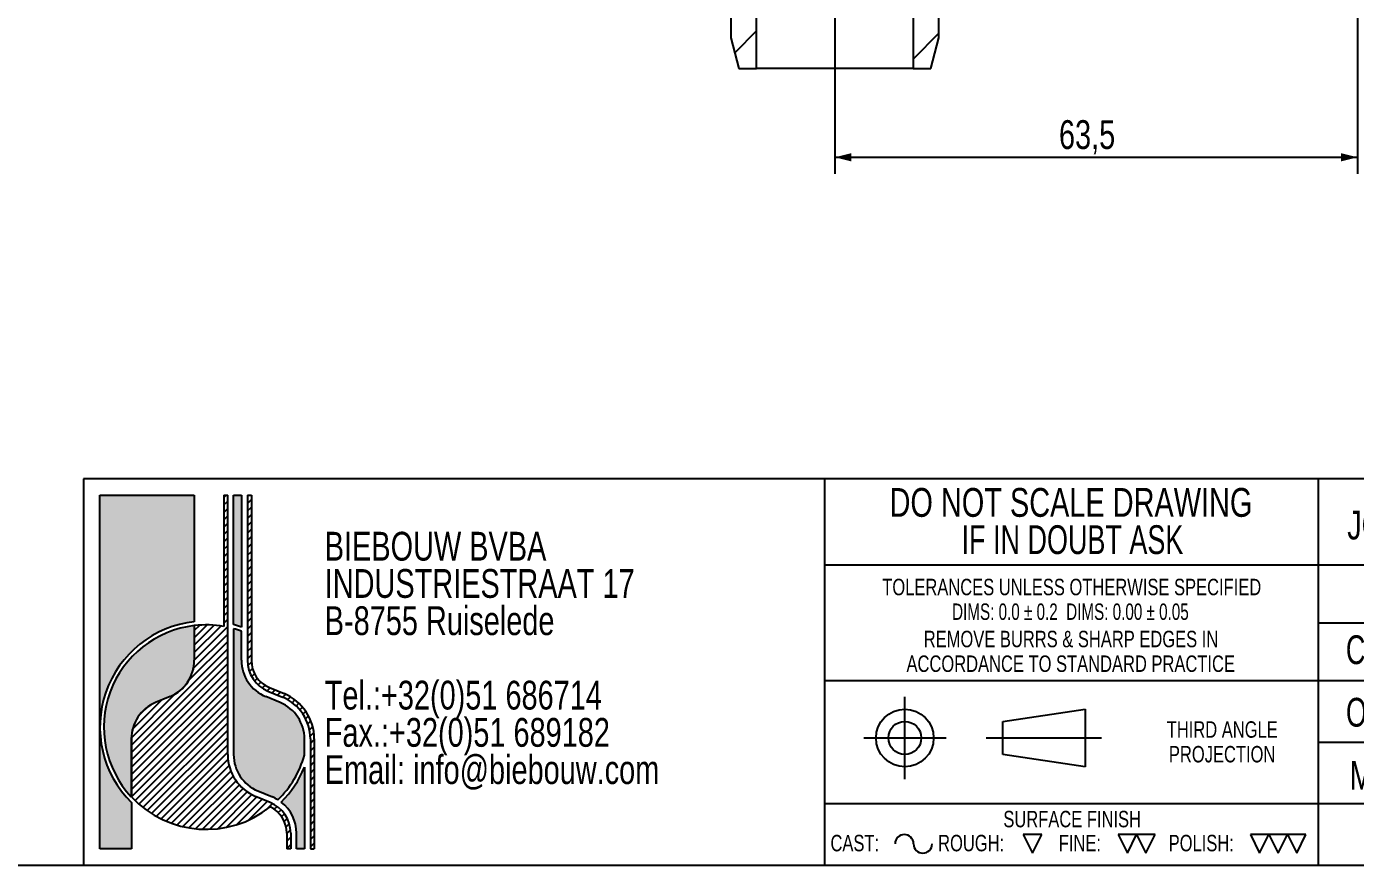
# Model space of a CAD drawing. Header units: millimetres. Extents: x 8 to 832, y 8 to 586.
# Drawn here: x 422.1 to 583.5, y 8 to 110 of the extents above; entities that cross this region are included whole.
import ezdxf

# ---------------------------------------------------------------- set-up
doc = ezdxf.new("R2010")
doc.units = ezdxf.units.MM
for name, color, linetype in [('DIMENSIONS', 2, 'Continuous'), ('HATCH', 3, 'Continuous'), ('TEXT', 2, 'Continuous')]:
    doc.layers.add(name, color=color, linetype=linetype)
doc.layers.add('OUTLINE', color=7, linetype='Continuous', lineweight=25)
doc.styles.add('SLDTEXTSTYLE0', font='TXT', dxfattribs={"width": 0.75})
doc.styles.add('SLDTEXTSTYLE3', font='TXT', dxfattribs={"width": 0.7025307159329397})
doc.styles.add('SLDTEXTSTYLE4', font='TXT', dxfattribs={"width": 0.6968736703136285})
doc.styles.add('SLDTEXTSTYLE6', font='TXT', dxfattribs={"width": 0.7})
doc.styles.add('SLDTEXTSTYLE7', font='TXT', dxfattribs={"width": 0.6911764705882353})
doc.dimstyles.new('SLDDIMSTYLE0', dxfattribs={"dimtxt": 3.5, "dimasz": 2, "dimexe": 0, "dimexo": 0.0625, "dimgap": 0.875, "dimtad": 1, "dimrnd": 1e-09, "dimzin": 12, "dimdsep": 46, "dimtxsty": 'SLDTEXTSTYLE0', "dimsah": 1, "dimcen": 0.09, "dimadec": 0, "dimazin": 3, "dimtfac": 1, "dimtofl": 0, "dimtmove": 0, "dimatfit": 3, "dimfxl": 0, "dimfrac": 2, "dimtolj": 1, "dimtzin": 12, "dimarcsym": 0})

# ---------------------------------------------------------------- blocks, each defined once
blk = doc.blocks.new('SW_NOTE_0')
at = {"layer": 'TEXT', "color": 0, "char_height": 3.5, "attachment_point": 2}
for s, insert, style in [('DO NOT SCALE DRAWING', (28.71093749999998, 4.497652582159624), 'SLDTEXTSTYLE0'), ('IF IN DOUBT ASK', (28.89079850912091, -0.02804194829763434), 'SLDTEXTSTYLE6')]:
    blk.add_mtext(s, dxfattribs=dict(at, insert=insert, style=style))
blk = doc.blocks.new('SW_NOTE_0_1')
at = {"layer": 'TEXT', "color": 0, "char_height": 2, "attachment_point": 2}
for s, insert, style in [('TOLERANCES UNLESS OTHERWISE SPECIFIED', (27.09375000000003, 2.570087189805503), 'SLDTEXTSTYLE0'), ('DIMS: 0.0 ± 0.2  DIMS: 0.00 ± 0.05', (26.93194648623465, -0.4299128362715288), 'SLDTEXTSTYLE7')]:
    blk.add_mtext(s, dxfattribs=dict(at, insert=insert, style=style))
blk = doc.blocks.new('SW_NOTE_0_2')
at = {"layer": 'TEXT', "color": 0, "char_height": 2, "attachment_point": 2, "style": 'SLDTEXTSTYLE0'}
for s, insert in [('REMOVE BURRS & SHARP EDGES IN', (21.78124999999998, 2.570087189805503)), ('ACCORDANCE TO STANDARD PRACTICE', (21.74722586572175, -0.4299128362715288))]:
    blk.add_mtext(s, dxfattribs=dict(at, insert=insert))
blk = doc.blocks.new('SW_NOTE_0_3')
at = {"layer": 'TEXT', "color": 0, "char_height": 2, "attachment_point": 2, "style": 'SLDTEXTSTYLE0'}
for s, insert in [('THIRD ANGLE', (8.343749999999982, 2.5700871898055)), ('PROJECTION', (8.329166397452404, -0.4299128362715322))]:
    blk.add_mtext(s, dxfattribs=dict(at, insert=insert))
blk = doc.blocks.new('SW_NOTE_0_4')
at = {"layer": 'TEXT', "color": 0, "char_height": 3.5, "attachment_point": 1, "style": 'SLDTEXTSTYLE0'}
for s, insert in [('BIEBOUW BVBA', (0, 4.497652582159624)), ('INDUSTRIESTRAAT 17', (0, -0.02804194829763434)), ('B-8755 Ruiselede', (0, -4.553736478754892)), ('Tel.:+32(0)51 686714', (0, -13.60512553966941)), ('Fax.:+32(0)51 689182', (0, -18.13082007012667)), ('Email: info@biebouw.com', (0, -22.65651460058393))]:
    blk.add_mtext(s, dxfattribs=dict(at, insert=insert))
blk = doc.blocks.new('SW_HATCH_0')
at = {"layer": 'HATCH', "color": 0}
for p, q in [((304.7999999999998, -94.82139738757778), (302.1327439092447, -97.48865347833282)), ((326.95, -95.12203769025062), (323.8000000000001, -98.27203769025061)), ((304.8, -99.3115254481125), (304.6924459585572, -99.41907948955573))]:
    blk.add_line(p, q, dxfattribs=at)
blk = doc.blocks.new('_D_12')
at = {"layer": 'DIMENSIONS'}
for p, q in [((583.7723471130626, 164.2970225054412), (583.7723471130626, 92.07972628442967)), ((520.2723471130626, 119.5212892810639), (520.2723471130626, 92.07972628442967)), ((520.2723471130626, 94.07972628442968), (583.7723471130626, 94.07972628442968))]:
    blk.add_line(p, q, dxfattribs=at)
for points in [[(520.2723471130626, 94.07972628442968), (522.2723471130626, 93.57972628442968), (522.2723471130626, 94.57972628442968)], [(583.7723471130626, 94.07972628442968), (581.7723471130626, 94.57972628442968), (581.7723471130626, 93.57972628442968)]]:
    blk.add_solid(points, dxfattribs=at)
at = {"layer": 'DIMENSIONS', "insert": (547.497850650595, 98.59146319900856), "char_height": 3.5, "attachment_point": 1, "style": 'SLDTEXTSTYLE0'}
blk.add_mtext('63,5', dxfattribs=at)

msp = doc.modelspace()

# ---------------------------------------------------------------- hatches: boundary and pattern name
at = {"layer": 'HATCH'}
h = msp.add_hatch(color=256, dxfattribs=at)
edge = h.paths.add_edge_path(flags=0)
edge.add_arc((443.9000000006529, 24.81111111041068), 12.89999999999973, 96.37937020851939, 180, ccw=False)
edge.add_line((442.4666666673023, 37.63123418140727), (442.4666666673023, 52.99999999931171))
edge.add_line((442.4666666673023, 52.99999999931171), (431.0000000006401, 52.99999999931172))
edge.add_line((431.0000000006401, 52.99999999931172), (431.0000000006401, 24.81111111041068))
h = msp.add_hatch(dxfattribs=at)
h.set_pattern_fill('LINE', color=256, scale=0.2, angle=45.0000000000001, style=0)
h.set_pattern_definition([(45.0000000000001, (0, 0), (-0.4490128060534585, 0.4490128060534569), [])])
edge = h.paths.add_edge_path(flags=0)
edge.add_arc((439.600000000003, 23.37777777777972), 4.777777777779083, 112.6198649480396, 179.9999999999979)
edge.add_line((434.8222222222238, 23.37777777777989), (434.8222222222259, 16.33139675533527))
edge.add_arc((443.9000000006557, 24.81111111041333), 12.42222222222298, 223.0490797958313, 308.8040060266013)
edge.add_arc((450.1111111117511, 11.9111111103989), 3.583333333332263, 4.661160346586257e-11, 63.95466943926391, ccw=False)
edge.add_line((453.6944444450833, 11.91111111040187), (453.6944444450833, 9.999999999287876))
edge.add_line((453.6944444450833, 9.999999999287876), (454.172222222861, 9.999999999287876))
edge.add_line((454.172222222861, 9.999999999287876), (454.172222222861, 11.91111111040185))
edge.add_arc((450.1111111117511, 11.9111111103989), 4.061111111109946, 4.165230045447445e-11, 67.38013505196732)
edge.add_line((451.6730769237159, 15.65982905911598), (449.9089743596164, 16.39487179416514))
edge.add_arc((452.0222222228568, 21.46666666597408), 5.494444444454564, 179.9999999999804, 247.3801350520877, ccw=False)
edge.add_line((446.5277777784022, 21.46666666597588), (446.5277777784022, 53.00000000008258))
edge.add_line((446.5277777784022, 53.00000000008258), (446.0500000005545, 53.00000000008258))
edge.add_line((446.0500000005545, 53.00000000008258), (446.0500000005545, 37.04586100394315))
edge.add_arc((443.9000000005688, 24.81111111113477), 12.42222222227219, 80.033233699863, 96.62580956738158)
edge.add_line((442.4666666666787, 37.15036394481447), (442.4666666666787, 32.93333333333933))
edge.add_arc((437.6888888889006, 32.93333333334015), 4.777777777778047, 292.61986494804023, 359.9999999999902, ccw=False)
edge.add_line((439.5264957265076, 28.52307692308348), (437.7623931623958, 27.78803418803719))
h = msp.add_hatch(color=256, dxfattribs=at)
edge = h.paths.add_edge_path(flags=0)
edge.add_arc((443.9000000006529, 24.81111111041068), 12.90000000000008, 70.52877936559912, 74.97388624097272, ccw=False)
edge.add_line((448.2000000006337, 36.97334774682617), (448.2000000006337, 52.99999999930775))
edge.add_line((448.2000000006337, 52.99999999930775), (447.2444444450771, 52.99999999930775))
edge.add_line((447.2444444450771, 52.99999999930775), (447.2444444450771, 37.27003126258123))
h = msp.add_hatch(dxfattribs=at)
h.set_pattern_fill('ANSI31', color=256, scale=0.2, style=0)
h.set_pattern_definition([(45, (0, 0), (-0.4490128060534577, 0.4490128060534577), [])])
edge = h.paths.add_edge_path(flags=0)
edge.add_line((456.5611111117628, 23.37777777707851), (456.5611111117628, 9.999999999301023))
edge.add_line((456.5611111117628, 9.999999999301023), (457.0388888895407, 9.999999999301023))
edge.add_line((457.0388888895407, 9.999999999301023), (457.0388888895407, 23.37777777707851))
edge.add_arc((451.0666666673183, 23.37777777707851), 5.972222222222322, 0, 67.38013505196413)
edge.add_line((453.3636752143265, 28.89059828989929), (451.5995726502243, 29.62564102494205))
edge.add_arc((452.9777777784112, 32.9333333326421), 3.583333333333484, 179.9999999999737, 247.3801350522755, ccw=False)
edge.add_line((449.3944444450777, 32.9333333326437), (449.3944444450777, 52.99999999931006))
edge.add_line((449.3944444450777, 52.99999999931006), (448.9166666672998, 52.99999999931006))
edge.add_line((448.9166666672998, 52.99999999931006), (448.9166666672998, 32.93333333264371))
edge.add_arc((452.9777777784112, 32.9333333326421), 4.061111111111421, 179.9999999999772, 247.3801350522332)
edge.add_line((451.4158119664631, 29.18461538391642), (453.1799145305658, 28.44957264887364))
edge.add_arc((451.0666666673183, 23.37777777707851), 5.494444444444524, -7.958078640513122e-13, 67.38013505196358, ccw=False)
h = msp.add_hatch(color=256, dxfattribs=at)
edge = h.paths.add_edge_path(flags=0)
edge.add_arc((439.600000000003, 23.37777777777972), 4.787777777778789, 112.6198649480389, 179.9999999999971, ccw=False)
edge.add_line((437.7585470085497, 27.79726495726795), (439.5226495726614, 28.53230769231424))
edge.add_arc((437.6888888889006, 32.93333333334015), 4.767777777778019, 292.619864948041, 359.999999999991)
edge.add_line((442.4566666666786, 32.93333333333933), (442.4566666666786, 37.14919823221575))
edge.add_arc((443.9000000006529, 24.81111111041068), 12.42222222221988, 96.67224550982694, 222.9814690215308)
edge.add_line((434.8122222222237, 16.34211471248352), (434.8122222222244, 23.37777777777989))
h = msp.add_hatch(color=256, dxfattribs=at)
edge = h.paths.add_edge_path(flags=0)
edge.add_line((448.2000000006337, 32.93333333264181), (448.2000000006337, 36.46536376506153))
edge.add_arc((443.9000000006529, 24.81111111041068), 12.42222222222224, 69.7477532579065, 74.38150172444762)
edge.add_line((447.2444444450772, 36.77465140149639), (447.2444444450772, 21.46666666597487))
edge.add_arc((452.0222222228568, 21.46666666597408), 4.777777777779479, 179.9999999999905, 247.3801350521427)
edge.add_line((450.1846153852633, 17.05641025571025), (451.9487179493657, 16.32136752066757))
edge.add_arc((450.1111111117511, 11.9111111103989), 4.777777777792097, 58.207531950913676, 67.38013505192941, ccw=False)
edge.add_arc((443.9000000006529, 24.81111111041068), 12.42222222222207, 314.6385798455202, 344.0576313943736)
edge.add_line((455.8444444450972, 21.39909530566277), (455.8444444450972, 23.37777777707851))
edge.add_arc((451.0666666673183, 23.37777777707851), 4.777777777778944, 0, 67.38013505198363)
edge.add_line((452.9042735049238, 27.7880341873368), (451.1401709408211, 28.5230769223791))
edge.add_arc((452.9777777784112, 32.9333333326421), 4.777777777777426, 180.0000000000035, 247.3801350521752, ccw=False)
h = msp.add_hatch(color=256, dxfattribs=at)
edge = h.paths.add_edge_path(flags=0)
edge.add_arc((443.9000000006529, 24.81111111041068), 12.89999999999973, 180, 225.2750868449773, ccw=False)
edge.add_line((431.0000000006401, 24.81111111041068), (431.0000000006401, 9.999999999313255))
edge.add_line((431.0000000006401, 9.999999999313255), (434.8222222228611, 9.999999999313255))
edge.add_line((434.8222222228611, 9.999999999313255), (434.8222222228611, 15.64574419920511))
h = msp.add_hatch(color=256, dxfattribs=at)
edge = h.paths.add_edge_path(flags=0)
edge.add_arc((443.9000000006529, 24.81111111041068), 12.89999999999997, 315.03754741606696, 337.80839343372475, ccw=False)
edge.add_arc((450.1111111117511, 11.9111111103989), 4.777777777792199, 5.837819117004983e-11, 52.37874481328947, ccw=False)
edge.add_line((454.8888888895432, 11.91111111040384), (454.8888888895432, 9.999999999298751))
edge.add_line((454.8888888895432, 9.999999999298751), (455.8444444450971, 9.999999999298751))
edge.add_line((455.8444444450971, 9.999999999298751), (455.8444444450971, 19.9387146863104))

# ---------------------------------------------------------------- linework, layer by layer
at = {"layer": 'OUTLINE'}
for p, q in [((510.77234669583, 104.8555911195344), (510.77234669583, 125.5555838954515)), ((529.7723479475276, 125.5555838954515), (529.7723479475276, 104.8555911195344)), ((507.622345527579, 120.8555937421388), (507.622345527579, 108.5876316440171)), ((532.9223491157786, 108.5876316440171), (532.9223491157786, 120.8555937421388)), ((507.622345527579, 108.5876316440171), (508.6223475541369, 104.8555911195344)), ((531.9223470892207, 104.8555911195344), (532.9223491157786, 108.5876316440171)), ((508.6223475541369, 104.8555911195344), (510.77234669583, 104.8555911195344)), ((529.7723479475276, 104.8555911195344), (510.77234669583, 104.8555911195344)), ((529.7723479475276, 104.8555911195344), (531.9223470892207, 104.8555911195344)), ((832, 55.00000000000016), (429, 55.00000000000016)), ((429, 55.00000000000016), (429, 8.000000000000007)), ((519.0000000000002, 55.00000000000016), (519.0000000000002, 8.000000000000451)), ((578.9999999999999, 55.00000000000016), (578.9999999999999, 8.000000000000451)), ((431.0000000006401, 52.99999999931172), (442.4666666673023, 52.99999999931171)), ((431.0000000006401, 9.999999999313255), (431.0000000006401, 52.99999999931172)), ((442.4666666673023, 52.99999999931171), (442.4666666673023, 37.63123418140727)), ((446.0500000005545, 53.00000000008258), (446.5277777784022, 53.00000000008258)), ((446.0500000005545, 53.00000000008258), (446.0500000005545, 37.04586100394315)), ((446.5277777784022, 21.46666666597588), (446.5277777784022, 53.00000000008258)), ((447.2444444450771, 52.99999999930775), (448.2000000006337, 52.99999999930775)), ((447.2444444450771, 37.27003126258123), (447.2444444450771, 52.99999999930775)), ((448.2000000006337, 52.99999999930775), (448.2000000006337, 36.97334774682617)), ((448.9166666672998, 52.99999999931006), (449.3944444450777, 52.99999999931006)), ((448.9166666672998, 52.99999999931006), (448.9166666672998, 32.93333333264371)), ((449.3944444450777, 52.99999999931006), (449.3944444450777, 32.9333333326437)), ((578.9999999999999, 44.50000000000021), (519.0000000000002, 44.50000000000021)), ((731.9999999999999, 44.50000000000021), (578.9999999999999, 44.50000000000021)), ((442.4566666666786, 37.14919823221575), (442.4566666666786, 32.93333333333933)), ((442.4666666666787, 37.15036394481447), (442.4666666666787, 32.93333333333933)), ((578.9999999999999, 37.49999999999964), (731.9999999999999, 37.49999999999964)), ((447.2444444450772, 36.77465140149639), (447.2444444450772, 21.46666666597487)), ((448.2000000006337, 32.93333333264181), (448.2000000006337, 36.46536376506153)), ((451.4158119664631, 29.1846153839164), (453.1799145305658, 28.44957264887364)), ((451.5995726502243, 29.62564102494205), (453.3636752143265, 28.89059828989929)), ((519.0000000000002, 30.49999999999997), (832, 30.49999999999997)), ((439.5226495726614, 28.53230769231425), (437.7585470085497, 27.79726495726796)), ((439.5264957265076, 28.52307692308348), (437.7623931623958, 27.78803418803719)), ((452.9042735049238, 27.78803418733676), (451.1401709408211, 28.52307692237908)), ((528.7756903829634, 18.50000000000041), (528.7756903829634, 28.50000000000019)), ((540.6745526674715, 25.50000000000008), (550.6745526674717, 27.00000000000014)), ((550.6745526674717, 27.00000000000014), (550.6745526674717, 20.00000000000002)), ((540.6745526674715, 21.50000000000007), (540.6745526674715, 25.50000000000008)), ((434.8122222222244, 23.37777777777989), (434.8122222222237, 16.34211471248352)), ((434.8222222222238, 23.37777777777989), (434.8222222222259, 16.33139675533527)), ((455.8444444450972, 21.39909530566277), (455.8444444450972, 23.37777777707851)), ((456.5611111117628, 23.37777777707851), (456.5611111117628, 9.999999999301023)), ((457.0388888895407, 23.37777777707851), (457.0388888895407, 9.999999999301023)), ((523.775690382963, 23.5000000000003), (533.7756903829633, 23.5000000000003)), ((538.6745526674713, 23.5000000000003), (552.6745526674715, 23.5000000000003)), ((578.9999999999999, 23.00000000000058), (731.9999999999999, 23.00000000000058)), ((550.6745526674717, 20.00000000000002), (540.6745526674715, 21.50000000000007)), ((455.8444444450971, 19.9387146863104), (455.8444444450971, 9.999999999298751)), ((451.6730769237159, 15.65982905911596), (449.9089743596164, 16.39487179416514)), ((450.1846153852633, 17.05641025571025), (451.9487179493657, 16.32136752066754)), ((434.8222222228611, 15.64574419920511), (434.8222222228611, 9.999999999313255)), ((731.9999999999999, 15.50000000000029), (519.0000000000002, 15.50000000000029)), ((453.6944444450833, 11.91111111040187), (453.6944444450833, 9.999999999287876)), ((454.172222222861, 11.91111111040185), (454.172222222861, 9.999999999287876)), ((454.8888888895432, 9.999999999298751), (454.8888888895432, 11.91111111040384)), ((545.4186458063629, 11.75000000000015), (543.1686458063633, 11.75000000000015)), ((543.1686458063633, 11.75000000000015), (544.2936458063638, 9.500000000000064)), ((544.2936458063638, 9.500000000000064), (545.4186458063629, 11.75000000000015)), ((556.9316093288404, 11.75000000000015), (554.6816093288409, 11.75000000000015)), ((554.6816093288409, 11.75000000000015), (555.8066093288413, 9.500000000000064)), ((555.8066093288413, 9.500000000000064), (556.9316093288404, 11.75000000000015)), ((559.181609328841, 11.75000000000015), (556.9316093288404, 11.75000000000015)), ((556.9316093288404, 11.75000000000015), (558.056609328841, 9.500000000000064)), ((558.056609328841, 9.500000000000064), (559.181609328841, 11.75000000000015)), ((572.9999999999997, 11.75000000000015), (570.75, 11.75000000000015)), ((570.75, 11.75000000000015), (571.875, 9.500000000000064)), ((571.875, 9.500000000000064), (572.9999999999997, 11.75000000000015)), ((575.2499999999997, 11.75000000000015), (572.9999999999997, 11.75000000000015)), ((572.9999999999997, 11.75000000000015), (574.1249999999997, 9.500000000000064)), ((574.1249999999997, 9.500000000000064), (575.2499999999997, 11.75000000000015)), ((577.4999999999998, 11.75000000000015), (575.2499999999997, 11.75000000000015)), ((575.2499999999997, 11.75000000000015), (576.3749999999998, 9.500000000000064)), ((576.3749999999998, 9.500000000000064), (577.4999999999998, 11.75000000000015)), ((434.8222222228611, 9.999999999313255), (431.0000000006401, 9.999999999313255)), ((454.172222222861, 9.999999999287876), (453.6944444450833, 9.999999999287876)), ((455.8444444450971, 9.999999999298751), (454.8888888895432, 9.999999999298751)), ((456.5611111117628, 9.999999999301023), (457.0388888895407, 9.999999999301023)), ((832.0000000000001, 8.000000000000007), (8.000000000000007, 8.000000000000007))]:
    msp.add_line(p, q, dxfattribs=at)
for radius in [3.500000000000227, 1.999999999999773]:
    msp.add_circle((528.7756903829634, 23.5000000000003), radius, dxfattribs=at)
for centre, radius, start, end in [((443.9000000006529, 24.81111111041068), 12.89999999999973, 96.3793702085202, 225.2750868449781), ((443.9000000006529, 24.81111111041068), 12.42222222221989, 96.67224550982694, 222.9814690215308), ((443.9000000005688, 24.81111111113477), 12.42222222227219, 80.033233699863, 96.62580956738158), ((443.9000000006529, 24.81111111041068), 12.90000000000008, 70.5287793655999, 74.97388624097347), ((443.9000000006529, 24.81111111041068), 12.42222222222224, 69.7477532579065, 74.38150172444762), ((437.6888888889006, 32.93333333334015), 4.767777777778054, 292.619864948041, 359.999999999991), ((437.6888888889006, 32.93333333334015), 4.777777777778056, 292.6198649480411, 359.999999999991), ((452.9777777784112, 32.9333333326421), 4.777777777777487, 180.0000000000043, 247.3801350521761), ((452.9777777784112, 32.9333333326421), 4.061111111111449, 179.9999999999772, 247.3801350522333), ((452.9777777784112, 32.9333333326421), 3.583333333333542, 179.9999999999744, 247.3801350522763), ((439.600000000003, 23.37777777777972), 4.787777777778904, 112.6198649480397, 179.9999999999979), ((439.600000000003, 23.37777777777972), 4.777777777779249, 112.6198649480396, 179.9999999999979), ((451.0666666673183, 23.37777777707851), 4.777777777778963, 0, 67.3801350519828), ((451.0666666673183, 23.37777777707851), 5.494444444444528, 0, 67.38013505196443), ((451.0666666673183, 23.37777777707851), 5.972222222222342, 0, 67.38013505196413), ((452.0222222228568, 21.46666666597408), 5.494444444454587, 179.9999999999813, 247.3801350520885), ((452.0222222228568, 21.46666666597408), 4.777777777779534, 179.9999999999905, 247.3801350521427), ((443.9000000006529, 24.81111111041068), 12.42222222222206, 314.6385798455202, 344.0576313943736), ((443.9000000006529, 24.81111111041068), 12.9, 315.0375474160678, 337.8083934337256), ((443.9000000006557, 24.81111111041333), 12.42222222222375, 223.0490797958313, 308.8040060266015), ((450.1111111117511, 11.9111111103989), 4.777777777792081, 58.20753195091462, 67.3801350519294), ((450.1111111117511, 11.9111111103989), 4.061111111109938, 4.165230045447445e-11, 67.38013505196723), ((450.1111111117511, 11.9111111103989), 3.583333333332249, 4.737635907288802e-11, 63.95466943925318), ((450.1111111117511, 11.9111111103989), 4.777777777792186, 5.924175116064064e-11, 52.37874481329026), ((528.7083627971967, 10.62500000000011), 1.125000000000114, 0, 180), ((530.9583627971964, 10.62500000000011), 1.125000000000114, 180, 0)]:
    msp.add_arc(centre, radius, start, end, dxfattribs=at)

# ---------------------------------------------------------------- block references
at = {"layer": 'HATCH'}
msp.add_blockref('SW_HATCH_0', (205.9723471130627, 204.2746666885674), dxfattribs=at)
at = {"layer": 'TEXT'}
for name, p in [('SW_NOTE_0', (520.2468611209744, 49.38226448464814)), ('SW_NOTE_0_4', (458.3116075914335, 44.05647200903451)), ('SW_NOTE_0_1', (521.9558864741676, 40.27512196689556)), ('SW_NOTE_0_2', (527.1794997065418, 33.95369339546703)), ('SW_NOTE_0_3', (558.9888554330497, 22.95369339546702))]:
    msp.add_blockref(name, p, dxfattribs=at)

# ---------------------------------------------------------------- texts
for s, insert, char_height, attachment_point, style in [('JOB NAME', (591.4869663774124, 51.12779620774447), 3.5, 2, 'SLDTEXTSTYLE0'), ('CUSTOMER', (591.755512514175, 35.97384856720033), 3.5, 2, 'SLDTEXTSTYLE3'), ('ORDER NO.', (591.60763640876, 28.37054846677257), 3.5, 2, 'SLDTEXTSTYLE4'), ('MATERIAL', (591.5708199947228, 20.70349958049209), 3.5, 2, 'SLDTEXTSTYLE0'), ('SURFACE FINISH', (549.1010282843464, 14.6361651466531), 2, 2, 'SLDTEXTSTYLE0'), ('CAST:', (519.7414478156986, 11.7193822287378), 2, 1, 'SLDTEXTSTYLE0'), ('ROUGH:', (532.8177506495297, 11.7193822287378), 2, 1, 'SLDTEXTSTYLE0'), ('FINE:', (547.472204460089, 11.71938222873777), 2, 1, 'SLDTEXTSTYLE0'), ('POLISH:', (560.8244601770984, 11.71938222873781), 2, 1, 'SLDTEXTSTYLE0')]:
    msp.add_mtext(s, dxfattribs=dict(at, insert=insert, char_height=char_height, attachment_point=attachment_point, style=style))

# ---------------------------------------------------------------- dimensions: what is measured, and where the dimension line sits
at = {"layer": 'DIMENSIONS'}
dim = msp.add_linear_dim(base=(583.7723471130626, 96.85558719901118), p1=(520.2723471130626, 291.2757204746372), p2=(583.7723471130626, 291.2757204746372), dimstyle='SLDDIMSTYLE0', dxfattribs=at)
dim.commit()
dim.dimension.update_dxf_attribs({"geometry": '_D_12', "text_midpoint": (552.0223471130626, 96.85558719901118), "dimtype": 160})

doc.saveas('drawing.dxf')
